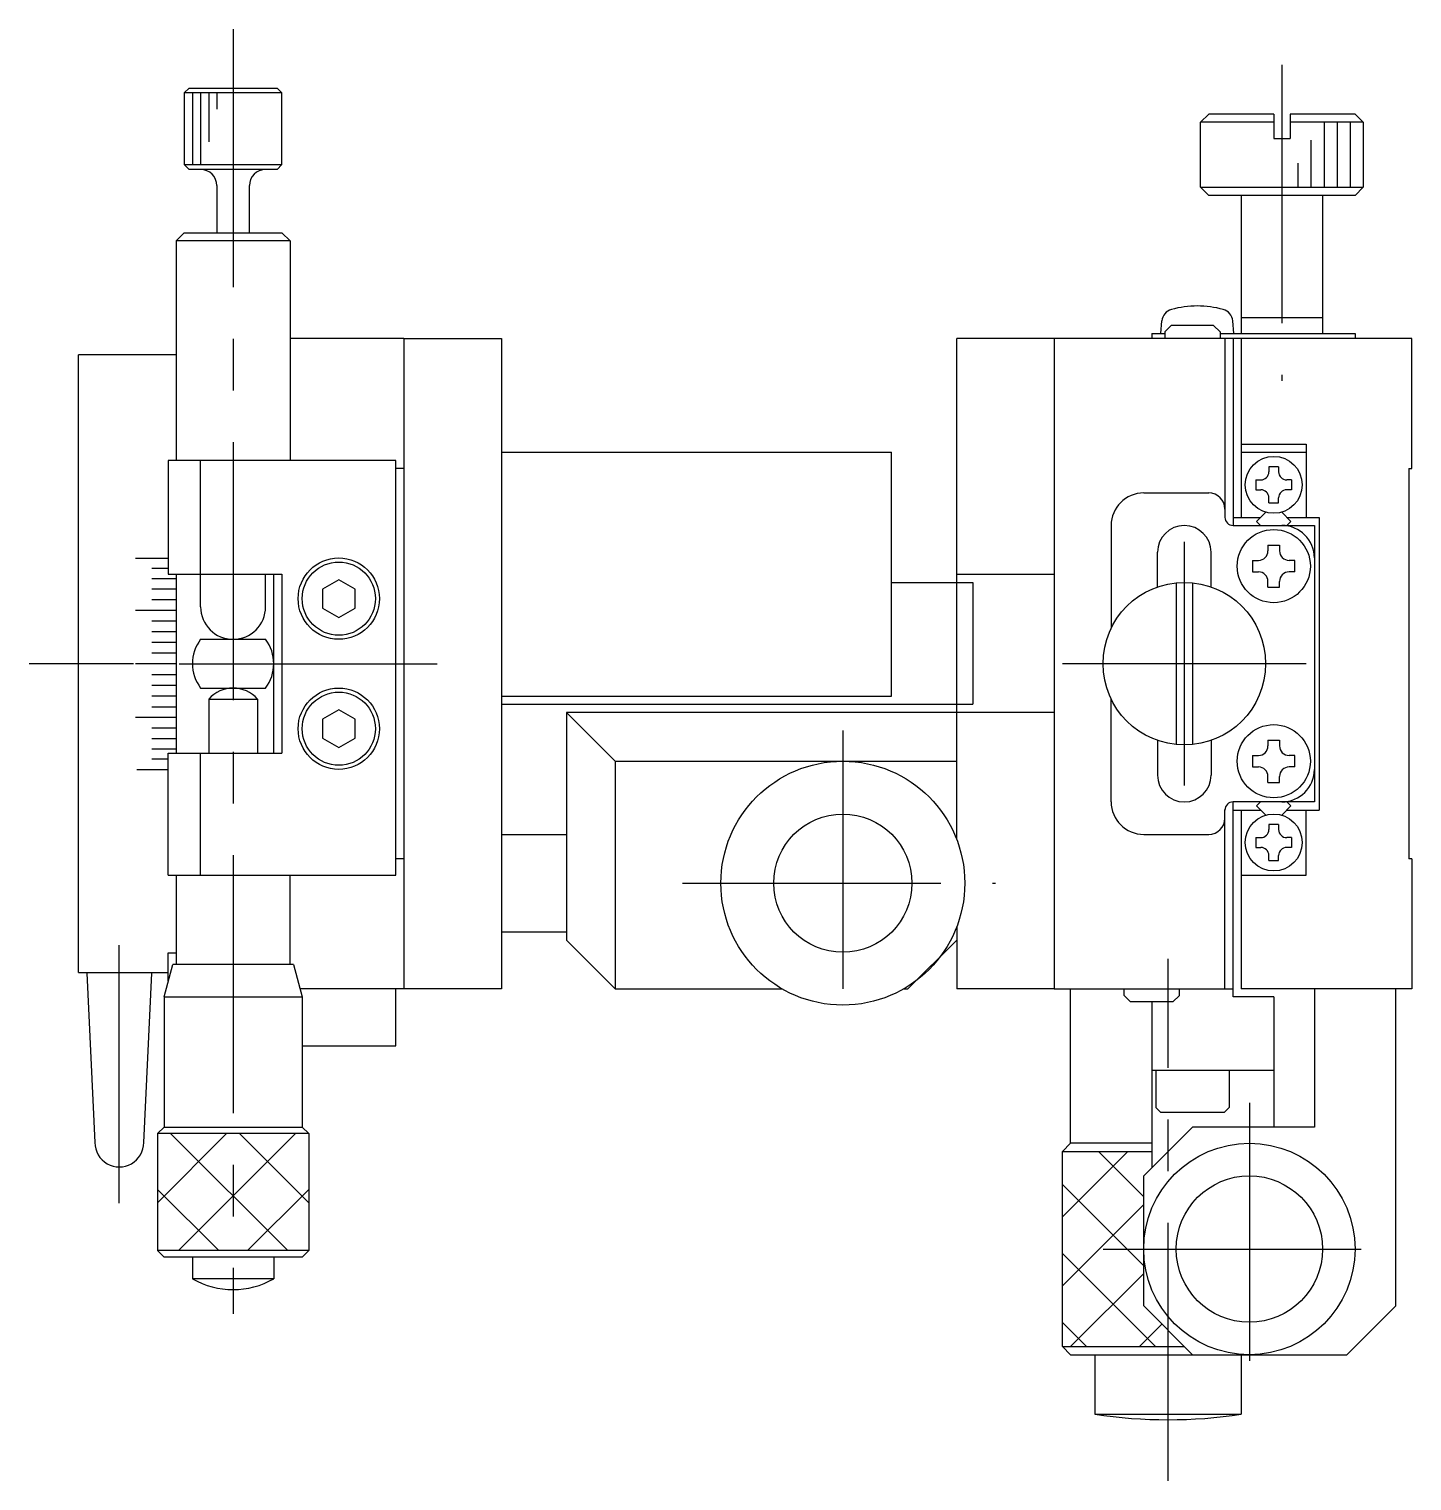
# Model space of a CAD drawing. Extents: x -1 to 313, y -8 to 323.
# Drawn here: x 227.9 to 312.9, y 130.2 to 219.5 of the extents above; entities that cross this region are included whole.
import ezdxf

# ---------------------------------------------------------------- set-up
doc = ezdxf.new("R2010")
doc.units = 0
doc.header["$LTSCALE"] = 0.5
doc.linetypes.add('CENTER', pattern=[50.8, 31.75, -6.35, 6.35, -6.35])
for name, color, linetype in [('MSM_CENTER', 1, 'CENTER'), ('MSM_CONTINUOUS', 7, 'CONTINUOUS'), ('MSM_NARROW', 5, 'CONTINUOUS')]:
    doc.layers.add(name, color=color, linetype=linetype)

msp = doc.modelspace()

# ---------------------------------------------------------------- linework, layer by layer
at = {"layer": 'MSM_CENTER'}
for p, q in [((240.429125, 219.485733), (240.429125, 140.472811)), ((304.929115, 217.277017), (304.929115, 197.84977)), ((298.929116, 187.952675), (298.92914, 172.952673)), ((234.310354, 180.452678), (227.878518, 180.452678)), ((237.110616, 180.452678), (254.485789, 180.452678)), ((306.429144, 180.452674), (291.429142, 180.452674)), ((277.92913, 176.333676), (277.92913, 157.619675)), ((268.073129, 166.952676), (287.325132, 166.952676)), ((233.429132, 147.268593), (233.429132, 163.133561)), ((297.929154, 130.186708), (297.929154, 162.293673)), ((302.929126, 153.452626), (302.929126, 135.452626)), ((293.929126, 144.452626), (311.929126, 144.452626))]:
    msp.add_line(p, q, dxfattribs=at)
at = {"layer": 'MSM_CONTINUOUS'}
for p, q in [((237.729125, 215.852708), (237.429125, 215.552708)), ((243.429125, 215.552708), (237.429125, 215.552708)), ((237.429125, 215.552708), (237.429125, 211.152708)), ((237.729125, 215.852708), (243.129125, 215.852708)), ((243.429125, 215.552708), (243.129125, 215.852708)), ((243.429125, 211.152708), (243.429125, 215.552708)), ((300.429115, 214.252724), (299.929114, 213.752724)), ((304.429118, 213.752724), (299.929114, 213.752724)), ((299.929114, 209.752724), (299.929114, 213.752724)), ((304.429118, 214.252724), (300.429115, 214.252724)), ((304.429118, 214.252724), (304.429118, 212.752724)), ((309.429118, 214.252724), (305.429118, 214.252724)), ((305.429118, 214.252724), (305.429118, 212.752724)), ((309.929115, 213.752724), (305.429118, 213.752724)), ((309.429118, 214.252724), (309.929115, 213.752724)), ((309.929115, 213.752724), (309.929115, 209.752724)), ((304.429118, 212.752724), (305.429118, 212.752724)), ((237.429125, 211.152708), (243.429125, 211.152708)), ((237.429125, 211.152708), (237.729125, 210.852708)), ((243.129125, 210.852708), (237.729125, 210.852708)), ((243.129125, 210.852708), (243.429125, 211.152708)), ((239.429125, 209.852708), (239.429125, 206.952708)), ((241.429125, 206.952708), (241.429125, 209.852708)), ((299.929114, 209.752724), (309.929115, 209.752724)), ((300.429115, 209.252726), (299.929114, 209.752724)), ((309.429118, 209.252726), (300.429115, 209.252726)), ((302.429145, 209.252726), (302.429145, 200.752723)), ((307.429146, 209.252726), (307.429146, 200.752723)), ((309.929115, 209.752724), (309.429118, 209.252726)), ((237.429122, 206.952708), (236.929129, 206.452708)), ((236.929129, 206.452708), (236.929129, 192.952696)), ((243.929122, 206.452702), (236.929129, 206.452702)), ((237.429122, 206.952708), (243.429128, 206.952708)), ((243.929125, 206.452708), (243.429128, 206.952708)), ((243.929125, 206.452708), (243.929125, 192.952696)), ((297.479117, 200.752723), (297.547536, 201.534705)), ((297.729129, 200.852653), (298.129129, 201.252653)), ((300.729129, 201.252654), (298.129129, 201.252653)), ((300.729129, 201.252654), (301.129129, 200.852654)), ((301.979114, 200.752723), (301.910694, 201.534705)), ((302.429145, 201.752725), (307.429146, 201.752725)), ((250.929128, 200.452671), (243.929125, 200.452671)), ((250.929128, 200.452674), (256.929131, 200.452674)), ((250.929128, 200.452674), (250.929128, 160.452673)), ((256.929131, 200.452674), (256.929131, 160.452673)), ((312.92913, 200.452674), (284.929133, 200.452674)), ((284.929133, 169.645259), (284.929133, 200.452674)), ((290.929129, 200.452674), (290.929129, 160.452643)), ((296.929127, 200.752723), (297.729129, 200.752723)), ((296.929127, 200.752723), (296.929127, 200.452674)), ((297.729129, 200.852653), (297.729129, 200.452653)), ((301.129129, 200.852654), (301.129129, 200.452654)), ((301.129129, 200.752723), (309.429127, 200.752723)), ((301.429126, 200.452674), (301.429126, 189.452675)), ((301.929127, 200.452674), (301.929127, 188.952675)), ((302.429127, 200.452674), (302.429127, 189.452675)), ((309.429127, 200.752723), (309.429127, 200.452674)), ((312.92913, 192.452674), (312.92913, 200.452674)), ((236.929129, 199.452677), (230.929126, 199.452677)), ((230.929126, 161.45267), (230.929126, 199.452677)), ((302.429127, 193.952687), (306.429127, 193.952687)), ((306.429127, 193.952687), (306.429127, 189.452675)), ((236.429126, 192.952696), (236.429126, 185.952628)), ((250.429125, 192.952696), (236.429126, 192.952696)), ((238.429125, 183.952628), (238.429125, 192.952696)), ((250.429125, 167.452629), (250.429125, 192.952696)), ((256.929131, 193.452677), (280.92913, 193.452677)), ((280.92913, 178.452675), (280.92913, 193.452677)), ((302.429127, 193.452674), (306.429127, 193.452674)), ((250.929132, 192.452671), (250.429128, 192.452671)), ((304.729135, 192.552649), (304.129134, 192.552649)), ((304.129134, 192.552649), (304.129134, 192.25265)), ((304.729135, 192.552649), (304.729135, 192.25265)), ((312.72913, 192.452675), (312.929117, 192.452674)), ((312.72913, 192.452673), (312.72913, 168.452676)), ((303.329135, 191.75265), (303.329135, 191.152649)), ((303.329135, 191.75265), (303.629134, 191.75265)), ((303.329135, 191.152649), (303.629134, 191.152649)), ((305.529134, 191.75265), (305.229135, 191.75265)), ((305.529134, 191.152649), (305.229135, 191.152649)), ((305.529134, 191.75265), (305.529134, 191.152649)), ((296.429127, 190.952676), (300.429129, 190.952676)), ((304.129134, 190.35265), (304.129134, 190.652649)), ((304.129134, 190.35265), (304.729135, 190.35265)), ((304.729135, 190.35265), (304.729135, 190.652649)), ((301.929097, 189.452675), (303.618429, 189.452675)), ((303.938568, 189.772814), (303.368428, 189.202675)), ((304.919644, 189.772798), (305.489765, 189.202675)), ((305.239765, 189.452675), (307.229131, 189.452675)), ((307.229131, 189.452675), (307.229131, 171.452674)), ((294.429128, 188.952675), (294.429128, 182.632093)), ((301.929129, 188.952675), (306.929127, 188.952675)), ((303.368428, 189.202675), (303.618431, 188.952675)), ((305.489765, 189.202675), (305.239764, 188.952675)), ((306.929127, 188.952676), (306.929127, 171.952674)), ((304.075129, 187.750676), (304.78313, 187.750676)), ((304.075129, 187.750676), (304.075129, 187.396677)), ((304.78313, 187.750676), (304.78313, 187.396677)), ((234.429128, 186.951056), (236.429125, 186.951056)), ((297.279119, 185.172645), (297.279119, 187.307672)), ((300.579109, 185.172645), (300.579109, 187.307672)), ((303.13113, 186.806677), (303.13113, 186.098676)), ((303.13113, 186.806677), (303.485129, 186.806677)), ((305.727129, 186.806677), (305.37313, 186.806677)), ((305.727129, 186.098676), (305.727129, 186.806677)), ((235.429128, 186.323996), (236.429126, 186.323996)), ((236.429126, 185.952628), (243.429125, 185.952628)), ((236.929129, 185.952628), (236.929129, 174.952628)), ((242.429125, 183.952628), (242.429125, 185.952628)), ((242.929131, 174.952628), (242.929128, 185.952628)), ((243.429125, 185.952628), (243.429125, 174.952628)), ((284.929133, 185.952678), (290.929129, 185.952678)), ((303.13113, 186.098676), (303.485129, 186.098676)), ((305.727129, 186.098676), (305.37313, 186.098676)), ((235.429128, 185.689783), (236.929129, 185.689783)), ((235.429128, 185.04919), (236.929129, 185.04919)), ((246.929125, 185.607328), (245.929125, 185.02998)), ((245.929125, 185.02998), (245.929125, 183.875276)), ((247.929125, 185.02998), (246.929125, 185.607328)), ((247.929125, 183.875276), (247.929125, 185.02998)), ((280.92913, 185.452675), (285.929129, 185.452675)), ((285.929129, 185.452675), (285.929129, 177.952675)), ((298.42912, 185.42761), (298.429136, 175.477737)), ((299.42912, 185.427615), (299.429136, 175.477736)), ((304.075129, 185.154677), (304.075129, 185.508676)), ((304.075129, 185.154677), (304.78313, 185.154677)), ((304.78313, 185.154677), (304.78313, 185.508676)), ((235.429128, 184.402996), (236.929129, 184.402996)), ((234.429128, 183.75199), (236.929129, 183.75199)), ((235.429128, 183.096963), (236.929129, 183.096963)), ((245.929125, 183.875276), (246.929125, 183.297927)), ((246.929125, 183.297927), (247.929125, 183.875276)), ((235.429128, 182.438716), (236.929129, 182.438716)), ((235.429128, 181.778048), (236.929129, 181.778048)), ((238.429122, 181.952669), (242.429128, 181.952669)), ((236.929129, 180.452678), (234.429128, 180.452678)), ((235.429128, 181.115766), (236.929129, 181.115766)), ((235.429128, 179.789585), (236.929129, 179.789585)), ((235.429128, 179.127303), (236.929129, 179.127303)), ((238.429132, 178.952666), (242.429119, 178.952666)), ((235.429128, 178.466635), (236.929129, 178.466635)), ((235.429128, 177.808388), (236.929129, 177.808388)), ((238.929125, 178.275504), (238.929125, 174.952628)), ((238.929125, 178.2755), (241.929122, 178.275503)), ((241.929122, 178.275504), (241.929122, 174.952628)), ((256.929131, 178.452675), (280.92913, 178.452675)), ((256.929131, 177.952675), (285.929129, 177.952675)), ((294.429128, 171.952674), (294.429128, 178.273258)), ((234.429128, 177.153361), (236.929129, 177.153361)), ((246.929125, 177.607329), (245.929125, 177.029977)), ((245.929125, 177.029977), (245.929125, 175.87528)), ((247.929125, 177.029977), (246.929125, 177.607329)), ((247.929125, 175.87528), (247.929125, 177.029977)), ((260.929128, 177.452675), (263.929128, 174.452679)), ((260.929128, 177.452675), (260.929128, 163.452676)), ((290.929129, 177.452675), (260.929128, 177.452675)), ((235.429128, 176.502355), (236.929129, 176.502355)), ((235.429128, 175.856161), (236.929129, 175.856161)), ((235.429128, 175.215568), (236.929129, 175.215568)), ((245.929125, 175.87528), (246.929125, 175.297928)), ((246.929125, 175.297928), (247.929125, 175.87528)), ((297.279119, 175.732705), (297.279119, 173.602698)), ((300.579137, 175.732705), (300.579137, 173.602698)), ((304.075126, 175.750676), (304.783127, 175.750676)), ((304.075126, 175.750676), (304.075126, 175.396677)), ((304.783127, 175.750676), (304.783127, 175.396677)), ((236.429126, 174.581361), (235.429128, 174.581361)), ((236.429126, 174.952628), (243.429125, 174.952628)), ((236.429126, 167.452629), (236.429126, 174.952628)), ((238.429125, 167.452629), (238.429125, 174.952628)), ((263.929128, 174.452679), (263.929128, 160.452673)), ((263.929128, 174.452679), (284.929133, 174.452679)), ((303.131127, 174.806677), (303.485126, 174.806677)), ((303.131127, 174.806677), (303.131127, 174.098676)), ((305.727126, 174.806677), (305.373127, 174.806677)), ((305.727126, 174.098676), (305.727126, 174.806677)), ((234.4993, 173.954295), (236.429125, 173.954295)), ((303.131127, 174.098676), (303.485126, 174.098676)), ((304.075126, 173.154677), (304.075126, 173.508676)), ((304.783127, 173.154677), (304.783127, 173.508676)), ((305.727126, 174.098676), (305.373127, 174.098676)), ((304.075126, 173.154677), (304.783127, 173.154677)), ((301.429126, 160.452643), (301.429126, 171.484865)), ((306.929127, 171.952674), (301.929126, 171.952677)), ((301.929127, 159.952675), (301.929127, 171.952677)), ((303.36849, 171.702674), (303.618492, 171.952676)), ((303.938668, 171.132497), (303.36849, 171.702674)), ((304.919637, 171.132486), (305.489826, 171.702674)), ((305.489826, 171.702674), (305.239823, 171.952676)), ((301.929157, 171.452674), (303.61849, 171.452674)), ((302.429127, 171.452674), (302.429127, 160.452664)), ((305.239825, 171.452674), (307.229131, 171.452674)), ((306.429127, 167.452659), (306.429127, 171.452674)), ((256.929131, 169.952676), (260.929128, 169.952676)), ((296.429127, 169.952674), (300.429126, 169.952674)), ((303.329135, 169.752634), (303.329135, 169.152633)), ((303.329135, 169.752634), (303.629134, 169.752634)), ((304.729135, 170.552633), (304.129134, 170.552633)), ((304.129134, 170.552633), (304.129134, 170.252634)), ((304.729135, 170.552633), (304.729135, 170.252634)), ((305.529134, 169.752634), (305.229135, 169.752634)), ((305.529134, 169.752634), (305.529134, 169.152633)), ((303.329135, 169.152633), (303.629134, 169.152633)), ((305.529134, 169.152633), (305.229135, 169.152633)), ((250.929132, 168.452673), (250.429128, 168.452673)), ((304.129134, 168.352634), (304.129134, 168.652633)), ((304.129134, 168.352634), (304.729135, 168.352634)), ((304.729135, 168.352634), (304.729135, 168.652633)), ((312.92913, 168.452676), (312.72913, 168.452676)), ((312.92913, 168.452676), (312.92913, 160.452676)), ((236.429126, 167.452629), (250.429125, 167.452629)), ((236.929125, 167.452666), (236.929125, 161.95267)), ((243.929122, 161.95267), (243.929122, 167.452629)), ((302.429127, 167.452659), (306.429127, 167.452659)), ((256.929131, 163.952676), (260.929128, 163.952676)), ((260.929128, 163.452676), (263.929128, 160.452673)), ((284.929133, 163.452676), (281.92913, 160.452673)), ((284.929133, 164.260096), (284.929133, 160.452673)), ((236.429126, 162.669251), (236.929125, 162.669251)), ((236.429126, 160.952676), (236.429126, 162.669251)), ((236.179121, 159.952676), (236.715023, 161.95267)), ((244.143234, 161.95267), (236.715023, 161.95267)), ((244.143234, 161.95267), (244.679123, 159.952707)), ((230.929126, 161.45267), (236.429126, 161.45267)), ((231.429135, 161.420204), (231.929138, 150.999428)), ((234.929126, 150.997666), (235.429135, 161.420204)), ((236.179121, 159.95267), (244.679123, 159.95267)), ((236.179121, 159.95267), (236.179121, 151.95267)), ((256.929131, 160.452673), (244.545157, 160.452673)), ((244.679123, 159.95267), (244.679123, 151.95267)), ((250.429125, 156.952673), (250.429125, 160.452673)), ((263.929128, 160.452673), (274.187477, 160.452673)), ((281.670785, 160.452673), (281.92913, 160.452673)), ((290.929129, 160.452673), (284.929133, 160.452673)), ((290.929129, 160.452643), (301.929127, 160.452643)), ((291.929151, 150.952666), (291.929151, 160.452643)), ((295.229126, 160.052675), (295.229126, 160.452675)), ((295.229126, 160.052675), (295.629126, 159.652675)), ((298.229126, 159.652674), (298.629126, 160.052674)), ((298.629126, 160.052674), (298.629126, 160.452674)), ((304.429127, 159.952675), (301.929127, 159.952675)), ((312.92913, 160.452676), (302.429127, 160.452659)), ((304.429127, 159.952675), (304.429127, 151.952685)), ((306.929127, 160.452668), (306.929127, 151.952685)), ((311.929125, 140.952688), (311.929125, 160.452675)), ((298.229126, 159.652674), (295.629126, 159.652675)), ((296.929126, 159.652674), (296.929126, 149.452746)), ((244.679123, 156.952673), (250.429125, 156.952673)), ((296.929126, 155.452686), (304.429127, 155.452686)), ((297.179126, 155.452686), (297.179126, 153.152684)), ((301.679127, 155.452686), (301.679127, 153.152684)), ((297.479125, 152.852685), (297.179126, 153.152684)), ((301.379128, 152.852685), (297.479125, 152.852685)), ((301.679127, 153.152684), (301.379128, 152.852685)), ((235.779122, 151.552669), (236.179121, 151.95267)), ((236.179121, 151.95267), (244.679124, 151.95267)), ((245.079125, 151.552669), (244.679124, 151.95267)), ((299.429065, 151.952685), (296.429063, 148.952683)), ((306.929127, 151.952685), (299.429065, 151.952685)), ((245.079125, 151.552669), (235.779122, 151.552669)), ((235.786483, 151.552669), (235.779122, 151.545308)), ((235.779122, 151.552669), (235.779122, 144.35267)), ((245.079125, 151.545311), (245.071767, 151.552669)), ((245.079125, 151.552669), (245.079125, 144.35267)), ((291.429151, 150.452666), (291.929151, 150.952666)), ((296.929046, 150.952666), (291.929151, 150.952666)), ((291.429151, 150.452666), (296.929126, 150.452666)), ((291.429151, 138.452667), (291.429151, 150.452666)), ((297.884008, 150.452666), (297.906527, 150.430148)), ((296.429063, 140.952748), (296.429063, 148.952683)), ((245.079125, 144.35267), (235.779122, 144.35267)), ((236.179121, 143.952668), (235.779122, 144.35267)), ((244.679124, 143.952668), (236.179121, 143.952668)), ((237.929122, 143.952668), (237.929122, 142.622548)), ((242.929119, 143.952668), (242.929119, 142.622548)), ((244.679124, 143.952668), (245.079125, 144.35267)), ((242.929125, 142.622548), (237.929122, 142.622548)), ((296.429126, 140.952687), (299.429126, 137.952685)), ((308.929127, 137.952685), (311.929125, 140.952687)), ((291.429151, 138.452667), (298.929145, 138.452667)), ((291.429151, 138.452667), (291.929151, 137.952667)), ((291.929151, 137.952667), (308.929127, 137.952667)), ((293.429151, 137.952667), (293.429151, 134.292083)), ((302.429152, 137.952667), (302.429152, 134.292083)), ((293.429151, 134.292083), (302.429144, 134.292083))]:
    msp.add_line(p, q, dxfattribs=at)
for centre, radius in [((304.429134, 191.452649), 1.75), ((304.429129, 186.452676), 2.25), ((246.929125, 184.452628), 2.5), ((246.929125, 184.452628), 2.250001), ((298.929143, 180.452674), 5.000001), ((246.929125, 176.452628), 2.5), ((246.929125, 176.452628), 2.250001), ((304.429126, 174.452676), 2.25), ((277.92913, 166.952676), 7.499993), ((277.92913, 166.952676), 4.249998), ((304.429134, 169.452633), 1.75), ((302.929126, 144.452626), 6.5), ((302.929126, 144.452626), 4.5)]:
    msp.add_circle(centre, radius, dxfattribs=at)
for centre, radius, start, end in [((238.429125, 209.852708), 1, 0, 90), ((242.429125, 209.852708), 1, 90, 180), ((298.344503, 201.464883), 0.799999, 105.442215, 175.000481), ((299.729114, 196.452674), 6, 74.557205, 105.442795), ((301.113759, 201.464883), 0.799999, 5.000603, 74.557785), ((303.629134, 192.25265), 0.5, 270, 0), ((305.229135, 192.25265), 0.5, 180, 270), ((303.629134, 190.652649), 0.5, 0, 90), ((305.229135, 190.652649), 0.5, 90, 180), ((296.429127, 188.952675), 2, 90, 180), ((300.429129, 189.952675), 1, 0, 90), ((301.929129, 189.452675), 0.5, 180, 270), ((298.929113, 187.302651), 1.650002, 0, 180), ((304.929129, 186.952675), 2, 0, 90), ((303.485129, 187.396677), 0.59, 270, 0), ((305.37313, 187.396677), 0.59, 180, 270), ((303.485129, 185.508676), 0.59, 0, 90), ((305.37313, 185.508676), 0.59, 90, 180), ((240.429125, 183.952628), 1.999997, 180, 0), ((240.429125, 180.452672), 2.5, 143.130203, 216.870077), ((240.429125, 180.452672), 2.5, 323.129923, 36.869797), ((240.429125, 176.952628), 1.999997, 41.409698, 138.590363), ((303.485126, 175.396677), 0.59, 270, 0), ((305.373127, 175.396677), 0.59, 180, 270), ((298.929143, 173.602698), 1.650002, 180, 0), ((303.485126, 173.508676), 0.59, 0, 90), ((305.373127, 173.508676), 0.59, 90, 180), ((304.929127, 173.952675), 2, 269.999989, 359.999989), ((296.429127, 171.952674), 2, 180, 270), ((301.929126, 171.452677), 0.5, 89.999981, 179.999981), ((300.429126, 170.952677), 1, 270, 359.999981), ((303.629134, 170.252634), 0.5, 270, 0), ((305.229135, 170.252634), 0.5, 180, 270), ((303.629134, 168.652633), 0.5, 0, 90), ((305.229135, 168.652633), 0.5, 90, 180), ((233.429132, 150.997666), 1.499997, 179.99994, 0.00006), ((240.429125, 146.952671), 4.999997, 240, 300), ((297.929154, 163.952667), 30, 261.373047, 278.626953)]:
    msp.add_arc(centre, radius, start, end, dxfattribs=at)
at = {"layer": 'MSM_NARROW'}
for p, q in [((237.929125, 215.552708), (237.929125, 211.152708)), ((238.429125, 215.552708), (238.429125, 211.152708)), ((238.929125, 215.552708), (238.929125, 212.552708)), ((239.429125, 215.552708), (239.429125, 214.552708)), ((307.529121, 213.752724), (307.529121, 209.752724)), ((308.32914, 213.752724), (308.32914, 209.752724)), ((309.129127, 213.752724), (309.129127, 209.752724)), ((306.729136, 209.752724), (306.729136, 212.649453)), ((305.929117, 209.752724), (305.929117, 211.226725)), ((240.029124, 151.552669), (235.779122, 147.302667)), ((243.786484, 144.35267), (236.586485, 151.552669)), ((244.271765, 151.552669), (237.071766, 144.35267)), ((245.079125, 147.30267), (240.829126, 151.552669)), ((291.429151, 146.427786), (295.454031, 150.452666)), ((293.641367, 150.452666), (296.429063, 147.664971)), ((291.429151, 148.422242), (296.429063, 143.42233)), ((239.543843, 144.35267), (235.779122, 148.117392)), ((245.079125, 148.117389), (241.314406, 144.35267)), ((291.429151, 142.185145), (296.429063, 147.185057)), ((291.429151, 144.179602), (297.156085, 138.452667)), ((291.939314, 138.452667), (296.429063, 142.942417)), ((291.429151, 139.936961), (292.913444, 138.452667)), ((296.181954, 138.452667), (297.55555, 139.826263))]:
    msp.add_line(p, q, dxfattribs=at)

doc.saveas('drawing.dxf')
